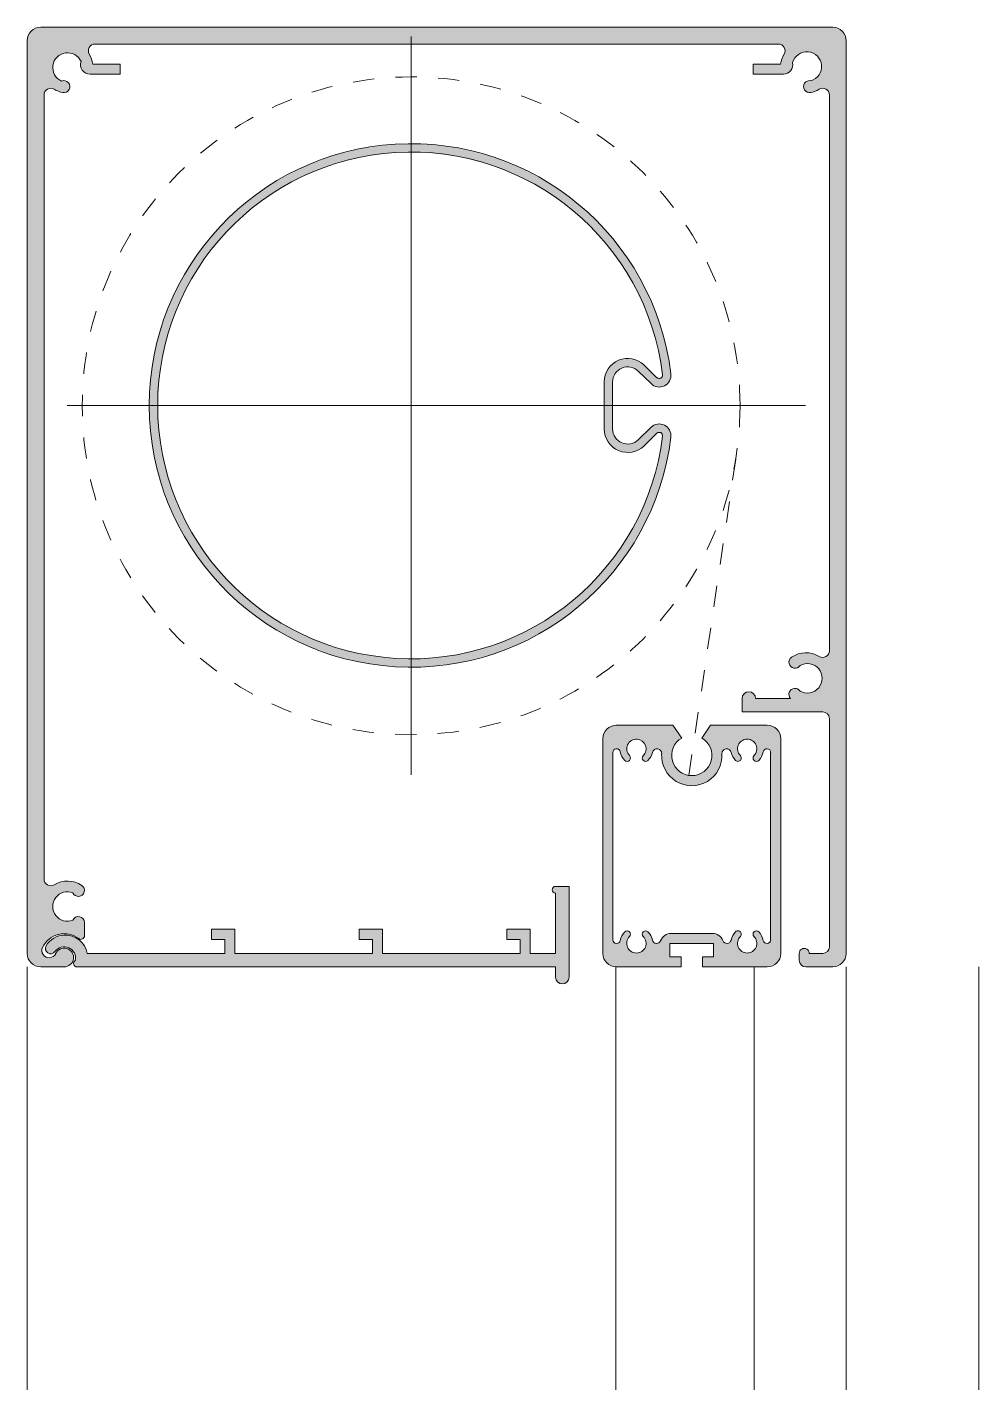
# Model space of a CAD drawing. Header units: metres. Extents: x -142 to 0, y -63 to 140.
import ezdxf

# ---------------------------------------------------------------- set-up
doc = ezdxf.new("R2010")
doc.units = ezdxf.units.M
doc.linetypes.add('Dash', pattern=[6.35, 3.175, -3.175])
doc.layers.add('A-DETL-GENF', color=92, linetype='Continuous', lineweight=18)
doc.layers.add('A-DETL-GENF-HDLN', color=1, linetype='Dash', lineweight=18)

# ---------------------------------------------------------------- blocks, each defined once
blk = doc.blocks.new('31 Harol SC1000 - verticaal-4587912-00_0 Basismaterialen')
at = {"layer": 'A-DETL-GENF'}
for points in [[(-21.75, 0), (-21.23, 0.07), (-20.75, 0.27), (-20.34, 0.59), (-20.02, 1), (-19.82, 1.48), (-19.75, 2), (-19.75, 138), (-19.82, 138.52), (-20.02, 139), (-20.34, 139.41), (-20.75, 139.73), (-21.23, 139.93), (-21.75, 140), (-139.75, 140), (-140.27, 139.93), (-140.75, 139.73), (-141.16, 139.41), (-141.48, 139), (-141.68, 138.52), (-141.75, 138), (-141.75, 2), (-141.68, 1.48), (-141.48, 1), (-141.16, 0.59), (-140.75, 0.27), (-140.27, 0.07), (-139.75, 0), (-135.9, 0.04), (-135.58, 0.17), (-135.29, 0.38), (-135.07, 0.65), (-134.92, 0.97), (-134.85, 1.31), (-134.88, 1.66), (-135.04, 2.09), (-135.17, 2.29), (-135.43, 2.53), (-135.76, 2.71), (-136.08, 2.79), (-136.6, 2.74), (-136.77, 2.7), (-137.07, 2.53), (-137.35, 2.26), (-137.66, 1.77), (-137.84, 1.59), (-138.07, 1.46), (-138.31, 1.39), (-138.57, 1.38), (-138.83, 1.43), (-139.06, 1.54), (-139.26, 1.7), (-139.42, 1.91), (-139.52, 2.15), (-139.57, 2.4), (-139.55, 2.66), (-139.46, 2.91), (-138.87, 3.77), (-138.32, 4.29), (-137.39, 4.75), (-136.64, 4.93), (-135.74, 4.91), (-134.7, 4.57), (-134.02, 4.19), (-133.71, 4.1), (-133.46, 4.19), (-133.29, 4.38), (-133.22, 4.64), (-133.25, 6.82), (-133.33, 7.03), (-133.63, 7.36), (-134.05, 7.5), (-134.49, 7.42), (-134.84, 7.14), (-134.95, 6.95), (-135.5, 6.81), (-136.07, 6.82), (-136.62, 6.98), (-137.11, 7.27), (-137.5, 7.67), (-137.8, 8.23), (-137.93, 8.72), (-137.93, 9.28), (-137.79, 9.83), (-137.5, 10.33), (-137.11, 10.73), (-136.62, 11.02), (-136.07, 11.18), (-135.5, 11.19), (-134.95, 11.05), (-134.84, 10.86), (-134.5, 10.58), (-134.06, 10.5), (-133.64, 10.64), (-133.34, 10.96), (-133.22, 11.39), (-133.32, 11.81), (-133.62, 12.14), (-134.39, 12.55), (-135.23, 12.76), (-136.09, 12.78), (-136.94, 12.61), (-138.17, 12.1), (-138.63, 12.17), (-139.01, 12.45), (-139.22, 12.86), (-139.25, 13.1), (-139.22, 130.14), (-139.01, 130.55), (-138.63, 130.83), (-138.17, 130.9), (-137.73, 130.76), (-137.12, 130.46), (-136.24, 130.25), (-135.82, 130.39), (-135.52, 130.7), (-135.4, 131.13), (-135.49, 131.56), (-135.78, 131.89), (-136.2, 132.05), (-136.63, 131.99), (-137.12, 132.28), (-137.52, 132.69), (-137.79, 133.18), (-137.93, 133.73), (-137.93, 134.3), (-137.78, 134.85), (-137.5, 135.34), (-137.09, 135.74), (-136.6, 136.03), (-136.06, 136.18), (-135.49, 136.18), (-134.94, 136.04), (-134.44, 135.77), (-134.03, 135.38), (-133.74, 134.89), (-133.81, 134.56), (-133.8, 134.22), (-133.71, 133.89), (-133.55, 133.6), (-133.32, 133.35), (-133.04, 133.16), (-132.73, 133.04), (-132.39, 133), (-127.9, 133), (-127.9, 134.5), (-131.98, 134.5), (-132.17, 135.27), (-132.6, 136.19), (-132.64, 136.66), (-132.46, 137.09), (-132.11, 137.39), (-131.65, 137.5), (-29.61, 137.47), (-29.2, 137.26), (-28.92, 136.88), (-28.85, 136.42), (-28.99, 135.98), (-29.33, 135.27), (-29.52, 134.5), (-33.6, 134.5), (-33.6, 133), (-28.75, 133.05), (-28.41, 133.18), (-28.12, 133.4), (-27.89, 133.68), (-27.74, 134.01), (-27.68, 134.37), (-27.72, 134.73), (-27.5, 135.26), (-27.15, 135.72), (-26.69, 136.06), (-26.16, 136.28), (-25.59, 136.35), (-25.02, 136.28), (-24.49, 136.06), (-24.04, 135.71), (-23.69, 135.26), (-23.47, 134.73), (-23.4, 134.16), (-23.47, 133.59), (-23.69, 133.06), (-24.03, 132.6), (-24.49, 132.25), (-25.02, 132.03), (-25.47, 132.01), (-25.85, 131.78), (-26.07, 131.39), (-26.08, 130.94), (-26, 130.72), (-25.69, 130.39), (-25.26, 130.25), (-25.03, 130.27), (-24.38, 130.46), (-23.56, 130.85), (-23.09, 130.89), (-22.66, 130.71), (-22.36, 130.36), (-22.25, 129.9), (-22.28, 46.86), (-22.49, 46.45), (-22.87, 46.17), (-23.33, 46.1), (-23.77, 46.24), (-24.56, 46.61), (-25.41, 46.78), (-26.27, 46.76), (-27.11, 46.55), (-28.05, 45.99), (-28.26, 45.59), (-28.24, 45.14), (-28.01, 44.76), (-27.62, 44.53), (-27.17, 44.53), (-26.95, 44.61), (-26.62, 44.91), (-26.09, 45.13), (-25.52, 45.2), (-24.96, 45.12), (-24.43, 44.9), (-23.97, 44.55), (-23.62, 44.1), (-23.41, 43.57), (-23.33, 43), (-23.41, 42.43), (-23.62, 41.9), (-23.97, 41.45), (-24.43, 41.1), (-24.96, 40.88), (-25.52, 40.8), (-26.09, 40.87), (-26.62, 41.09), (-26.96, 41.39), (-27.39, 41.5), (-27.83, 41.38), (-28.01, 41.24), (-28.24, 40.85), (-28.26, 40.4), (-28.05, 40), (-33.25, 40), (-33.28, 40.26), (-33.38, 40.5), (-33.54, 40.71), (-33.75, 40.87), (-33.99, 40.97), (-34.25, 41), (-34.51, 40.97), (-34.75, 40.87), (-34.96, 40.71), (-35.12, 40.5), (-35.22, 40.26), (-35.25, 40), (-35.25, 38), (-22.99, 37.97), (-22.75, 37.87), (-22.54, 37.71), (-22.38, 37.5), (-22.28, 37.26), (-22.25, 37), (-22.28, 2.74), (-22.38, 2.5), (-22.54, 2.29), (-22.75, 2.13), (-22.99, 2.03), (-23.25, 2), (-25.25, 2), (-25.34, 2.35), (-25.57, 2.62), (-25.91, 2.74), (-26.27, 2.7), (-26.56, 2.5), (-26.73, 2.18), (-26.75, 2), (-26.72, 0.74), (-26.62, 0.5), (-26.46, 0.29), (-26.25, 0.13), (-26.01, 0.03), (-25.75, 0)], [(-62.04, -2.53), (-61.78, -2.5), (-61.54, -2.4), (-61.33, -2.24), (-61.17, -2.03), (-61.07, -1.79), (-61.04, -1.53), (-61.04, 12), (-63.17, 11.98), (-63.39, 11.85), (-63.52, 11.63), (-63.47, 11.25), (-63.29, 11.07), (-63.04, 11), (-63.04, 2), (-66.82, 2), (-66.82, 5.6), (-70.32, 5.6), (-70.32, 4.1), (-68.32, 4.1), (-68.32, 2), (-88.82, 2), (-88.82, 5.6), (-92.32, 5.6), (-92.32, 4.1), (-90.32, 4.1), (-90.32, 2), (-110.82, 2), (-110.82, 5.6), (-114.32, 5.6), (-114.32, 4.1), (-112.32, 4.1), (-112.32, 2), (-132.82, 2), (-133.05, 2.76), (-133.46, 3.45), (-134.02, 4.02), (-134.7, 4.44), (-135.46, 4.68), (-136.25, 4.75), (-137.06, 4.61), (-137.8, 4.28), (-138.44, 3.77), (-139.01, 2.94), (-139.02, 2.55), (-138.83, 2.21), (-138.51, 2), (-138.12, 1.97), (-137.77, 2.14), (-137.35, 2.6), (-137, 2.83), (-136.6, 2.96), (-136.18, 3), (-135.76, 2.93), (-135.38, 2.76), (-135.04, 2.5), (-134.79, 2.16), (-134.62, 1.78), (-134.55, 1.36), (-134.59, 0.94), (-134.77, 0.78), (-134.82, 0.67), (-134.76, 0.21), (-134.58, 0.06), (-134.35, 0), (-63.04, 0), (-63, -1.79), (-62.9, -2.03), (-62.75, -2.24), (-62.54, -2.4), (-62.3, -2.5)]]:
    blk.add_hatch(color=256, dxfattribs=at).paths.add_polyline_path(points)
h = blk.add_hatch(color=256, dxfattribs=at)
h.paths.add_polyline_path([(-86.93, 44.72), (-82.03, 44.73), (-77.16, 45.36), (-72.42, 46.59), (-67.86, 48.41), (-63.57, 50.79), (-59.61, 53.68), (-56.05, 57.05), (-52.93, 60.84), (-50.32, 65), (-48.25, 69.44), (-46.77, 74.08), (-45.86, 78.94), (-45.86, 79.37), (-45.97, 79.78), (-46.17, 80.16), (-46.46, 80.48), (-46.82, 80.72), (-47.23, 80.86), (-47.66, 80.9), (-48.08, 80.83), (-48.48, 80.66), (-48.82, 80.4), (-50.72, 78.54), (-51.19, 78.19), (-51.73, 77.97), (-52.31, 77.9), (-52.89, 77.98), (-53.43, 78.2), (-53.89, 78.56), (-54.24, 79.03), (-54.47, 79.57), (-54.54, 80.15), (-54.54, 87.15), (-54.47, 87.73), (-54.24, 88.27), (-53.89, 88.73), (-53.43, 89.09), (-52.89, 89.32), (-52.31, 89.4), (-51.73, 89.32), (-51.19, 89.11), (-50.72, 88.75), (-48.48, 86.64), (-48.08, 86.47), (-47.66, 86.4), (-47.23, 86.44), (-46.82, 86.58), (-46.46, 86.81), (-46.17, 87.13), (-45.97, 87.51), (-45.86, 87.93), (-45.86, 88.36), (-46.77, 93.22), (-48.25, 97.85), (-50.32, 102.3), (-52.93, 106.45), (-56.05, 110.24), (-59.61, 113.61), (-63.57, 116.5), (-67.86, 118.88), (-72.42, 120.7), (-77.16, 121.94), (-82.03, 122.56), (-86.93, 122.58), (-91.8, 121.97), (-96.55, 120.76), (-101.12, 118.96), (-105.42, 116.61), (-109.39, 113.73), (-112.97, 110.38), (-116.1, 106.6), (-118.73, 102.46), (-120.82, 98.02), (-122.34, 93.36), (-123.26, 88.54), (-123.57, 83.65), (-123.26, 78.75), (-122.34, 73.93), (-120.82, 69.27), (-118.73, 64.83), (-116.1, 60.7), (-112.97, 56.92), (-109.39, 53.57), (-105.42, 50.69), (-101.12, 48.33), (-96.55, 46.53), (-91.8, 45.33)])
h.paths.add_polyline_path([(-86.86, 45.97), (-91.57, 46.55), (-96.17, 47.72), (-100.59, 49.47), (-104.75, 51.74), (-108.59, 54.53), (-112.06, 57.77), (-115.09, 61.43), (-117.64, 65.44), (-119.66, 69.73), (-121.13, 74.24), (-122.02, 78.91), (-122.32, 83.65), (-122.02, 88.38), (-121.13, 93.05), (-119.66, 97.56), (-117.64, 101.86), (-115.09, 105.86), (-112.06, 109.52), (-108.59, 112.76), (-104.75, 115.55), (-100.59, 117.83), (-96.17, 119.57), (-91.57, 120.74), (-86.86, 121.33), (-82.11, 121.31), (-77.4, 120.71), (-72.81, 119.51), (-68.4, 117.75), (-64.24, 115.45), (-60.41, 112.65), (-56.96, 109.39), (-53.95, 105.72), (-51.42, 101.7), (-49.42, 97.4), (-47.98, 92.91), (-47.1, 88.08), (-47.19, 87.86), (-47.37, 87.7), (-47.61, 87.65), (-47.85, 87.71), (-47.94, 87.79), (-49.84, 89.65), (-50.57, 90.19), (-51.42, 90.54), (-52.32, 90.65), (-53.22, 90.52), (-54.06, 90.17), (-54.78, 89.61), (-55.33, 88.89), (-55.67, 88.05), (-55.79, 87.15), (-55.79, 80.15), (-55.67, 79.25), (-55.33, 78.4), (-54.78, 77.68), (-54.06, 77.12), (-53.22, 76.77), (-52.32, 76.65), (-51.42, 76.76), (-50.57, 77.1), (-49.84, 77.65), (-47.85, 79.58), (-47.61, 79.65), (-47.37, 79.6), (-47.19, 79.44), (-47.1, 79.21), (-47.1, 79.09), (-47.98, 74.38), (-49.42, 69.9), (-51.42, 65.59), (-53.95, 61.57), (-56.96, 57.91), (-60.41, 54.64), (-64.24, 51.84), (-68.4, 49.54), (-72.81, 47.78), (-77.4, 46.58), (-82.11, 45.98)])
h = blk.add_hatch(color=256, dxfattribs=at)
h.paths.add_polyline_path([(-31.5, 0), (-30.98, 0.07), (-30.5, 0.27), (-30.08, 0.59), (-29.76, 1), (-29.56, 1.48), (-29.5, 2), (-29.5, 34), (-29.56, 34.52), (-29.76, 35), (-30.08, 35.41), (-30.5, 35.73), (-30.98, 35.93), (-31.5, 36), (-39.95, 36), (-41.25, 34.1), (-40.65, 33.65), (-40.19, 33.06), (-39.88, 32.38), (-39.75, 31.65), (-39.81, 30.91), (-40.04, 30.2), (-40.45, 29.57), (-40.99, 29.06), (-41.65, 28.71), (-42.37, 28.52), (-43.12, 28.52), (-43.84, 28.71), (-44.5, 29.06), (-45.04, 29.57), (-45.45, 30.2), (-45.69, 30.91), (-45.74, 31.65), (-45.61, 32.38), (-45.31, 33.06), (-44.84, 33.65), (-44.25, 34.1), (-45.55, 36), (-54, 36), (-54.51, 35.93), (-55, 35.73), (-55.41, 35.41), (-55.73, 35), (-55.93, 34.52), (-56, 34), (-56, 2), (-55.93, 1.48), (-55.73, 1), (-55.41, 0.59), (-55, 0.27), (-54.51, 0.07), (-54, 0), (-44.35, 0), (-44.35, 1.5), (-46, 1.5), (-46, 3.5), (-39.5, 3.5), (-39.5, 1.5), (-41.14, 1.5), (-41.14, 0), (-38.53, 0)])
h.paths.add_polyline_path([(-50.82, 2.07), (-51.17, 2.07), (-51.52, 2.15), (-51.84, 2.32), (-52.1, 2.57), (-52.29, 2.87), (-52.41, 3.26), (-52.44, 3.56), (-52.38, 3.91), (-52.24, 4.24), (-51.89, 4.75), (-51.89, 5.01), (-51.94, 5.13), (-52.24, 5.36), (-52.5, 5.36), (-52.72, 5.23), (-53.03, 4.85), (-53.26, 4.42), (-53.51, 3.71), (-53.73, 3.54), (-53.99, 3.5), (-54.25, 3.59), (-54.43, 3.79), (-54.5, 4.05), (-54.48, 32.08), (-54.35, 32.32), (-54.13, 32.47), (-53.86, 32.49), (-53.61, 32.39), (-53.44, 32.18), (-53.26, 31.58), (-53.03, 31.15), (-52.62, 30.69), (-52.37, 30.62), (-52.24, 30.64), (-51.94, 30.87), (-51.87, 31.12), (-51.94, 31.37), (-52.37, 32.06), (-52.44, 32.41), (-52.42, 32.76), (-52.31, 33.1), (-52.12, 33.4), (-51.87, 33.65), (-51.56, 33.83), (-51.22, 33.93), (-50.87, 33.94), (-50.51, 33.86), (-50.19, 33.7), (-49.91, 33.46), (-49.71, 33.16), (-49.59, 32.82), (-49.55, 32.45), (-49.61, 32.1), (-49.75, 31.76), (-49.99, 31.46), (-50.12, 31.11), (-50.05, 30.86), (-49.87, 30.69), (-49.62, 30.62), (-49.27, 30.77), (-48.98, 31.12), (-48.76, 31.52), (-48.46, 32.26), (-48.18, 32.46), (-47.84, 32.49), (-47.52, 32.36), (-47.3, 32.1), (-47.24, 31.76), (-47.16, 30.64), (-46.81, 29.57), (-46.21, 28.62), (-45.38, 27.85), (-44.4, 27.31), (-43.31, 27.04), (-42.18, 27.04), (-41.09, 27.31), (-40.11, 27.85), (-39.29, 28.62), (-38.68, 29.57), (-38.33, 30.64), (-38.19, 32.1), (-37.97, 32.36), (-37.66, 32.49), (-37.32, 32.46), (-37.03, 32.26), (-36.88, 31.96), (-36.74, 31.52), (-36.51, 31.12), (-36.22, 30.77), (-35.78, 30.63), (-35.56, 30.73), (-35.41, 30.92), (-35.38, 31.03), (-35.52, 31.48), (-35.74, 31.76), (-35.88, 32.09), (-35.94, 32.44), (-35.91, 32.79), (-35.79, 33.13), (-35.6, 33.43), (-35.34, 33.68), (-35.02, 33.85), (-34.68, 33.93), (-34.32, 33.93), (-33.97, 33.85), (-33.66, 33.68), (-33.39, 33.43), (-33.2, 33.13), (-33.08, 32.79), (-33.05, 32.44), (-33.11, 32.09), (-33.26, 31.76), (-33.61, 31.25), (-33.61, 30.99), (-33.56, 30.87), (-33.25, 30.64), (-33, 30.64), (-32.77, 30.77), (-32.46, 31.15), (-32.23, 31.58), (-31.98, 32.29), (-31.77, 32.46), (-31.5, 32.5), (-31.24, 32.41), (-31.06, 32.21), (-31, 31.95), (-31.01, 3.92), (-31.14, 3.68), (-31.37, 3.53), (-31.63, 3.51), (-31.88, 3.61), (-32.05, 3.82), (-32.23, 4.42), (-32.46, 4.85), (-32.87, 5.31), (-33.12, 5.38), (-33.25, 5.36), (-33.56, 5.13), (-33.62, 4.88), (-33.56, 4.63), (-33.26, 4.24), (-33.11, 3.91), (-33.05, 3.56), (-33.08, 3.21), (-33.2, 2.87), (-33.39, 2.57), (-33.66, 2.32), (-33.97, 2.15), (-34.32, 2.07), (-34.68, 2.07), (-35.02, 2.15), (-35.34, 2.32), (-35.6, 2.57), (-35.79, 2.87), (-35.91, 3.26), (-35.94, 3.56), (-35.88, 3.91), (-35.74, 4.24), (-35.52, 4.52), (-35.38, 4.97), (-35.47, 5.18), (-35.66, 5.33), (-35.9, 5.38), (-36.22, 5.23), (-36.52, 4.87), (-36.75, 4.46), (-37.03, 3.72), (-37.3, 3.54), (-37.63, 3.51), (-37.92, 3.65), (-38.11, 3.91), (-38.3, 4.27), (-38.57, 4.58), (-38.91, 4.81), (-39.29, 4.95), (-39.7, 5), (-46.2, 4.95), (-46.58, 4.81), (-46.92, 4.58), (-47.19, 4.27), (-47.57, 3.65), (-47.87, 3.51), (-48.19, 3.54), (-48.46, 3.72), (-48.61, 4.01), (-48.75, 4.46), (-48.97, 4.87), (-49.27, 5.23), (-49.62, 5.38), (-49.87, 5.31), (-50.06, 5.13), (-50.12, 4.88), (-49.98, 4.52), (-49.76, 4.24), (-49.61, 3.91), (-49.55, 3.56), (-49.58, 3.21), (-49.7, 2.87), (-49.89, 2.57), (-50.16, 2.32), (-50.47, 2.15)])
for p, q in [((-21.75, 140), (-139.75, 140)), ((-84.56, 138.6), (-84.56, 28.6)), ((-141.75, 138), (-141.75, 2)), ((-131.65, 137.5), (-29.85, 137.5)), ((-19.75, 2), (-19.75, 138)), ((-127.9, 134.5), (-131.98, 134.5)), ((-127.9, 133), (-127.9, 134.5)), ((-29.52, 134.5), (-33.6, 134.5)), ((-33.6, 134.5), (-33.6, 133)), ((-132.39, 133), (-127.9, 133)), ((-33.6, 133), (-29.11, 133)), ((-139.25, 13.1), (-139.25, 129.9)), ((-22.25, 129.9), (-22.25, 47.1)), ((-47.94, 87.79), (-49.84, 89.65)), ((-50.72, 88.75), (-48.82, 86.9)), ((-55.79, 87.15), (-55.79, 80.15)), ((-54.54, 80.15), (-54.54, 87.15)), ((-25.79, 83.65), (-135.79, 83.65)), ((-48.82, 80.4), (-50.72, 78.54)), ((-49.84, 77.65), (-47.94, 79.5)), ((-35.25, 40), (-35.25, 38)), ((-28.05, 40), (-33.25, 40)), ((-35.25, 38), (-23.25, 38)), ((-22.25, 37), (-22.25, 3)), ((-45.55, 36), (-54, 36)), ((-44.25, 34.1), (-45.55, 36)), ((-39.95, 36), (-41.25, 34.1)), ((-31.5, 36), (-39.95, 36)), ((-56, 34), (-56, 2)), ((-29.5, 2), (-29.5, 34)), ((-54.5, 4.05), (-54.5, 31.95)), ((-31, 31.95), (-31, 4.05)), ((-61.04, 12), (-63.04, 12)), ((-63.04, 11), (-63.04, 2)), ((-61.04, -1.53), (-61.04, 12)), ((-133.22, 4.64), (-133.22, 6.6)), ((-110.82, 5.6), (-114.32, 5.6)), ((-114.32, 5.6), (-114.32, 4.1)), ((-114.32, 4.1), (-112.32, 4.1)), ((-112.32, 4.1), (-112.32, 2)), ((-110.82, 2), (-110.82, 5.6)), ((-88.82, 5.6), (-92.32, 5.6)), ((-92.32, 5.6), (-92.32, 4.1)), ((-92.32, 4.1), (-90.32, 4.1)), ((-90.32, 4.1), (-90.32, 2)), ((-88.82, 2), (-88.82, 5.6)), ((-66.82, 5.6), (-70.32, 5.6)), ((-70.32, 5.6), (-70.32, 4.1)), ((-70.32, 4.1), (-68.32, 4.1)), ((-68.32, 4.1), (-68.32, 2)), ((-66.82, 2), (-66.82, 5.6)), ((-39.7, 5), (-45.8, 5)), ((-46, 1.5), (-46, 3.5)), ((-46, 3.5), (-39.5, 3.5)), ((-39.5, 3.5), (-39.5, 1.5)), ((-112.32, 2), (-132.82, 2)), ((-90.32, 2), (-110.82, 2)), ((-68.32, 2), (-88.82, 2)), ((-63.04, 2), (-66.82, 2)), ((-54, 0), (-44.35, 0)), ((-44.35, 1.5), (-46, 1.5)), ((-44.35, 0), (-44.35, 1.5)), ((-39.5, 1.5), (-41.14, 1.5)), ((-41.14, 1.5), (-41.14, 0)), ((-41.14, 0), (-31.5, 0)), ((-26.75, 2), (-26.75, 1)), ((-23.25, 2), (-25.25, 2)), ((-141.75, 0), (-141.75, -63)), ((-139.75, 0), (-136.25, 0)), ((-134.35, 0), (-63.04, 0)), ((-63.04, 0), (-63.04, -1.53)), ((-54.08, 0), (-54.08, -63)), ((-33.48, -63), (-33.48, 0)), ((-25.75, 0), (-21.75, 0)), ((-19.75, -63), (-19.75, 0)), ((0, 0), (0, -63))]:
    blk.add_line(p, q, dxfattribs=at)
for centre, radius, start, end in [((-139.75, 138), 2, 90, 180), ((-21.75, 138), 2, 360, 90), ((-135.75, 134), 2.2, 23.8612, 246.2856), ((-131.65, 136.5), 1, 90, 211.3865), ((-29.85, 136.5), 1, 328.6137, 90), ((-25.6, 134.15), 2.2, 285.2466, 164.7497), ((-132.39, 134.42), 1.42, 160.9429, 270), ((-135.75, 134), 3.8, 7.5626, 31.3865), ((-25.75, 134), 3.8, 148.6137, 172.4374), ((-29.11, 134.42), 1.42, 270, 12.5146), ((-136.3, 131.15), 0.9, 259.1412, 112.109), ((-25.2, 131.15), 0.9, 77.9893, 280.859), ((-138.25, 129.9), 1, 58.6151, 180), ((-135.75, 134), 3.8, 238.6151, 259.1412), ((-25.75, 134), 3.8, 280.859, 301.3849), ((-23.25, 129.9), 1, 0, 121.3849), ((-84.57, 83.65), 39, 6.9385, 353.0615), ((-84.57, 83.65), 37.75, 6.9386, 353.0615), ((-52.29, 87.15), 3.5, 45.6195, 180), ((-52.29, 87.15), 2.25, 45.6204, 180), ((-47.6, 88.15), 1.75, 225.6204, 6.9385), ((-47.6, 88.15), 0.5, 225.6195, 6.9386), ((-52.29, 80.15), 3.5, 180, 314.3796), ((-52.29, 80.15), 2.25, 180, 314.3805), ((-47.6, 79.15), 1.75, 353.0615, 134.3805), ((-47.6, 79.15), 0.5, 353.0615, 134.3796), ((-25.75, 43), 3.8, 58.6127, 124.1464), ((-23.25, 47.1), 1, 238.6127, 0), ((-27.38, 45.4), 0.9, 124.1464, 327.0087), ((-25.53, 43), 2.2, 240.2461, 119.7537), ((-34.25, 40), 1, 0.0007, 180), ((-27.38, 40.6), 0.9, 32.9873, 221.811), ((-23.25, 37), 1, 0, 90), ((-54, 34), 2, 90, 180), ((-31.5, 34), 2, 360, 90), ((-53.94, 31.95), 0.554, 10.6449, 180), ((-51, 32.5), 1.44, 84.8514, 225.9175), ((-51, 32.5), 1.44, 314.8861, 84.8536), ((-47.93, 31.8), 0.697, 356.6523, 167.1854), ((-42.75, 31.5), 3, 119.9998, 60.0002), ((-37.56, 31.8), 0.697, 12.8146, 183.3477), ((-34.5, 32.5), 1.44, 314.8875, 225.1139), ((-31.55, 31.95), 0.554, 0, 169.3552), ((-51, 32.5), 2.44, 190.6449, 225.1137), ((-52.37, 31.12), 0.5, 225.1137, 45.1132), ((-49.62, 31.12), 0.5, 137.2046, 314.888), ((-51, 32.5), 2.44, 314.888, 347.1854), ((-42.75, 31.5), 4.5, 176.6523, 3.3477), ((-34.5, 32.5), 2.44, 192.8146, 225.112), ((-35.87, 31.12), 0.5, 225.112, 45.1139), ((-33.12, 31.12), 0.5, 134.8875, 314.8853), ((-34.5, 32.5), 2.44, 314.8853, 349.3552), ((-138.25, 13.1), 1, 180, 301.3879), ((-135.75, 9), 3.8, 55.8504, 121.3879), ((-135.75, 9), 2.2, 68.7107, 291.289), ((-134.12, 11.4), 0.9, 202.8932, 55.8504), ((-63.04, 11.5), 0.5, 90, 269.997), ((-134.12, 6.6), 0.9, 0, 157.1041), ((-136.25, 1.4), 3.55, 52.4198, 154.8971), ((-136.12, 1.5), 3.25, 92.3388, 150.1528), ((-136.11, 1.4), 3.35, 10.3168, 92.3402), ((-133.76, 4.64), 0.536, 232.4198, 360), ((-51, 3.5), 2.44, 134.8863, 169.3551), ((-52.37, 4.88), 0.5, 314.8868, 134.8863), ((-51, 3.5), 1.44, 134.8868, 45.1125), ((-49.62, 4.88), 0.5, 45.1131, 225.1125), ((-51, 3.5), 2.44, 11.9649, 45.1131), ((-45.8, 3.3), 1.7, 90, 158.9885), ((-39.7, 3.3), 1.7, 21.0112, 90), ((-34.5, 3.5), 2.44, 134.8873, 168.0345), ((-35.87, 4.88), 0.5, 314.8861, 134.8873), ((-34.5, 3.5), 1.44, 134.8861, 45.1125), ((-33.12, 4.88), 0.5, 45.1147, 225.1125), ((-34.5, 3.5), 2.44, 10.6448, 45.1147), ((-138.49, 2.45), 1.08, 154.8971, 334.8972), ((-138.27, 2.73), 0.773, 150.1528, 324.5951), ((-136.25, 1.3), 1.7, 347.8051, 144.5951), ((-136.25, 1.4), 1.4, 270, 154.8972), ((-53.94, 4.05), 0.554, 180, 349.3551), ((-47.98, 4.14), 0.639, 191.9649, 338.9885), ((-37.51, 4.14), 0.639, 201.0112, 348.0345), ((-31.55, 4.05), 0.554, 190.6448, 0), ((-26, 2), 0.75, 359.9997, 180), ((-23.25, 3), 1, 270, 0), ((-139.75, 2), 2, 180, 270), ((-134.35, 0.5), 0.5, 118.1362, 270), ((-54, 2), 2, 180, 270), ((-31.5, 2), 2, 270, 0), ((-25.75, 1), 1, 180, 270), ((-21.75, 2), 2, 270, 0), ((-62.04, -1.53), 1, 180, 360)]:
    blk.add_arc(centre, radius, start, end, dxfattribs=at)
at = {"layer": 'A-DETL-GENF-HDLN'}
blk.add_line((-43.19, 28.53), (-36.09, 76.41), dxfattribs=at)
blk.add_circle((-84.56, 83.6), 49, dxfattribs=at)

msp = doc.modelspace()

# ---------------------------------------------------------------- block references
msp.add_blockref('31 Harol SC1000 - verticaal-4587912-00_0 Basismaterialen', (0, 0))

doc.saveas('drawing.dxf')
